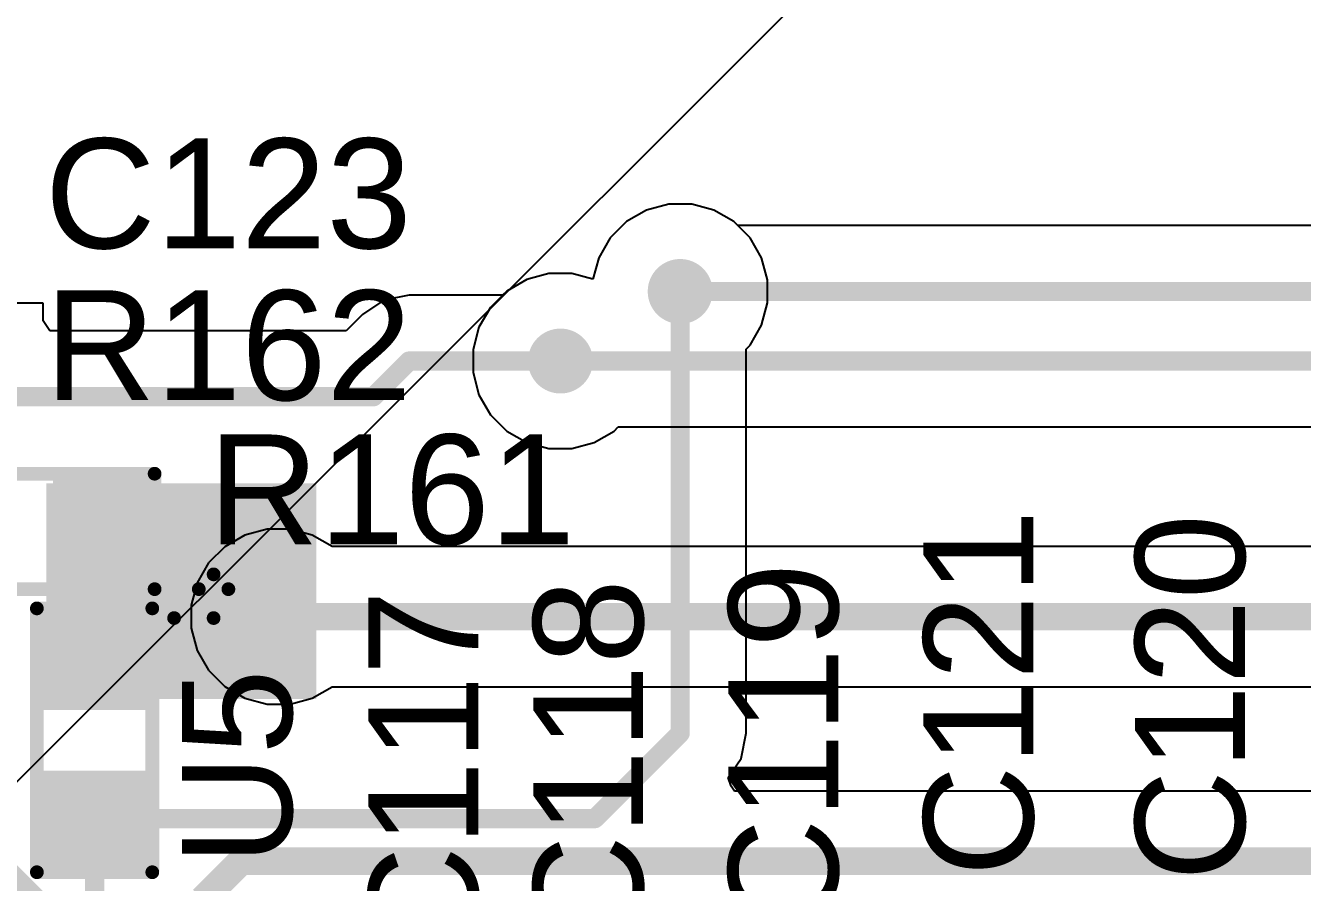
# Model space of a CAD drawing. Header units: millimetres. Extents: x -3 to 5437, y -3 to 5435.
# Drawn here: x 59.19 to 70.99, y 61.17 to 69.09 of the extents above; entities that cross this region are included whole.
import ezdxf

# ---------------------------------------------------------------- set-up
doc = ezdxf.new("R2010")
doc.units = ezdxf.units.MM
for name, color, linetype in [('BottomLayer', 5, 'Continuous'), ('BottomSolder', 6, 'Continuous'), ('TopLayer', 1, 'Continuous'), ('TopOverlay', 2, 'Continuous'), ('TopPaste', 8, 'Continuous'), ('TopSolder', 216, 'Continuous'), ('ViaHoleLayer', 16, 'Continuous')]:
    doc.layers.add(name, color=color, linetype=linetype)
doc.styles.add('Arial', font='', dxfattribs={"height": 0.2})
doc.styles.get('Arial').set_extended_font_data('Arial')

# ---------------------------------------------------------------- blocks, each defined once
blk = doc.blocks.new('R___0603_19')
at = {"layer": 'TopLayer'}
for points in [[(-0.3809999999999999, 0.4445), (-0.3810000000000001, -0.4445), (-1.143, -0.4445), (-1.143, 0.4445)], [(1.143, 0.4445), (1.143, -0.4445), (0.3809999999999999, -0.4445), (0.3810000000000001, 0.4445)]]:
    blk.add_hatch(color=1, dxfattribs=at).paths.add_polyline_path(points)
at = {"layer": 'TopPaste'}
for points in [[(-0.3809999999999999, 0.4445), (-0.3810000000000001, -0.4445), (-1.143, -0.4445), (-1.143, 0.4445)], [(1.143, 0.4445), (1.143, -0.4445), (0.3809999999999999, -0.4445), (0.3810000000000001, 0.4445)]]:
    blk.add_hatch(color=8, dxfattribs=at).paths.add_polyline_path(points)
at = {"layer": 'TopSolder'}
for points in [[(-0.2793999999999999, 0.5460999999999999), (-0.2794, -0.5461), (-1.2446, -0.5460999999999999), (-1.2446, 0.5461)], [(1.2446, 0.5460999999999999), (1.2446, -0.5461), (0.2793999999999999, -0.5460999999999999), (0.2794, 0.5461)]]:
    blk.add_hatch(color=216, dxfattribs=at).paths.add_polyline_path(points)
at = {"layer": 'TopOverlay', "const_width": 0.127}
for points in [[(-1.2192, -0.5334), (-1.2192, 0.5334)], [(-1.2192, 0.5334), (1.2192, 0.5334)], [(1.2192, -0.5334), (1.2192, 0.5334)], [(-1.2192, -0.5334), (1.2192, -0.5334)]]:
    blk.add_lwpolyline(points, dxfattribs=at)
at = {"layer": 'TopOverlay', "const_width": 0.0635}
for points in [[(-1.25095, 0.5334, 1), (-1.18745, 0.5334, 1)], [(-1.25095, 0.5334, 1), (-1.18745, 0.5334, 1)], [(1.18745, 0.5334, 1), (1.25095, 0.5334, 1)], [(1.18745, 0.5334, 1), (1.25095, 0.5334, 1)], [(-1.25095, -0.5334, 1), (-1.18745, -0.5334, 1)], [(-1.25095, -0.5334, 1), (-1.18745, -0.5334, 1)], [(1.18745, -0.5334, 1), (1.25095, -0.5334, 1)], [(1.18745, -0.5334, 1), (1.25095, -0.5334, 1)]]:
    blk.add_lwpolyline(points, format="xyb", close=True, dxfattribs=at)
blk = doc.blocks.new('R___0603_20')
at = {"layer": 'TopLayer'}
for points in [[(-0.3809999999999999, 0.4445), (-0.3809999999999999, -0.4445), (-1.143, -0.4445), (-1.143, 0.4445)], [(1.143, 0.4445), (1.143, -0.4445), (0.3809999999999999, -0.4445), (0.3809999999999999, 0.4445)]]:
    blk.add_hatch(color=1, dxfattribs=at).paths.add_polyline_path(points)
at = {"layer": 'TopPaste'}
for points in [[(-0.3809999999999999, 0.4445), (-0.3809999999999999, -0.4445), (-1.143, -0.4445), (-1.143, 0.4445)], [(1.143, 0.4445), (1.143, -0.4445), (0.3809999999999999, -0.4445), (0.3809999999999999, 0.4445)]]:
    blk.add_hatch(color=8, dxfattribs=at).paths.add_polyline_path(points)
at = {"layer": 'TopSolder'}
for points in [[(-0.2794, 0.5460999999999999), (-0.2794, -0.5460999999999999), (-1.2446, -0.5460999999999999), (-1.2446, 0.5460999999999999)], [(1.2446, 0.5460999999999999), (1.2446, -0.5460999999999999), (0.2794, -0.5460999999999999), (0.2794, 0.5460999999999999)]]:
    blk.add_hatch(color=216, dxfattribs=at).paths.add_polyline_path(points)
at = {"layer": 'TopOverlay', "const_width": 0.127}
for points in [[(-1.2192, 0.5334), (-1.2192, -0.5334)], [(-1.2192, 0.5334), (1.2192, 0.5334)], [(1.2192, 0.5334), (1.2192, -0.5334)], [(-1.2192, -0.5334), (1.2192, -0.5334)]]:
    blk.add_lwpolyline(points, dxfattribs=at)
at = {"layer": 'TopOverlay', "const_width": 0.0635}
for points in [[(-1.25095, 0.5334, 1), (-1.18745, 0.5334, 1)], [(-1.25095, 0.5334, 1), (-1.18745, 0.5334, 1)], [(1.18745, 0.5334, 1), (1.25095, 0.5334, 1)], [(1.18745, 0.5334, 1), (1.25095, 0.5334, 1)], [(-1.25095, -0.5334, 1), (-1.18745, -0.5334, 1)], [(-1.25095, -0.5334, 1), (-1.18745, -0.5334, 1)], [(1.18745, -0.5334, 1), (1.25095, -0.5334, 1)], [(1.18745, -0.5334, 1), (1.25095, -0.5334, 1)]]:
    blk.add_lwpolyline(points, format="xyb", close=True, dxfattribs=at)
blk = doc.blocks.new('SCCU25B256SRB_31')
at = {"layer": 'TopOverlay', "const_width": 0.127}
blk.add_lwpolyline([(7.999999239999999, 0, 1), (-7.999999239999999, 0, 1)], format="xyb", close=True, dxfattribs=at)

msp = doc.modelspace()

# ---------------------------------------------------------------- hatches: boundary and pattern name
at = {"layer": 'BottomLayer'}
h = msp.add_hatch(color=5, dxfattribs=at)
edge = h.paths.add_edge_path()
edge.add_arc((65.24158655999999, 66.6320994), 0.2999994, 0, 360)
h = msp.add_hatch(color=5, dxfattribs=at)
edge = h.paths.add_edge_path()
edge.add_arc((64.13499999999999, 65.9892), 0.2999994, 0, 360)
h = msp.add_hatch(color=5, dxfattribs=at)
edge = h.paths.add_edge_path()
edge.add_arc((61.52932321999999, 63.62699746), 0.2999994, 0, 360)
at = {"layer": 'BottomSolder'}
h = msp.add_hatch(color=6, dxfattribs=at)
edge = h.paths.add_edge_path()
edge.add_arc((65.24158655999999, 66.6320994), 0.1499997, 0, 360)
h = msp.add_hatch(color=6, dxfattribs=at)
edge = h.paths.add_edge_path()
edge.add_arc((64.13499999999999, 65.9892), 0.1499997, 0, 360)
h = msp.add_hatch(color=6, dxfattribs=at)
edge = h.paths.add_edge_path()
edge.add_arc((61.52932321999999, 63.62699746), 0.1499997, 0, 360)
at = {"layer": 'TopLayer'}
h = msp.add_hatch(color=1, dxfattribs=at)
edge = h.paths.add_edge_path()
edge.add_arc((65.24158655999999, 66.6320994), 0.2999994, 0, 360)
h = msp.add_hatch(color=1, dxfattribs=at)
edge = h.paths.add_edge_path()
edge.add_arc((64.13499999999999, 65.9892), 0.2999994, 0, 360)
msp.add_hatch(color=1, dxfattribs=at).paths.add_polyline_path([(59.38482407999999, 62.865), (61.8793276, 62.865), (61.8793276, 64.8589), (59.38482407999999, 64.8589)])
h = msp.add_hatch(color=1, dxfattribs=at)
edge = h.paths.add_edge_path()
edge.add_arc((61.52932321999999, 63.62699746), 0.2999994, 0, 360)
at = {"layer": 'TopSolder'}
h = msp.add_hatch(color=216, dxfattribs=at)
edge = h.paths.add_edge_path()
edge.add_arc((65.24158655999999, 66.6320994), 0.1499997, 0, 360)
h = msp.add_hatch(color=216, dxfattribs=at)
edge = h.paths.add_edge_path()
edge.add_arc((64.13499999999999, 65.9892), 0.1499997, 0, 360)
h = msp.add_hatch(color=216, dxfattribs=at)
edge = h.paths.add_edge_path()
edge.add_arc((61.52932321999999, 63.62699746), 0.1499997, 0, 360)
at = {"layer": 'ViaHoleLayer'}
h = msp.add_hatch(color=16, dxfattribs=at)
edge = h.paths.add_edge_path()
edge.add_arc((65.24158655999999, 66.6320994), 0.1499997, 0, 360)
h = msp.add_hatch(color=16, dxfattribs=at)
edge = h.paths.add_edge_path()
edge.add_arc((64.13499999999999, 65.9892), 0.1499997, 0, 360)
h = msp.add_hatch(color=16, dxfattribs=at)
edge = h.paths.add_edge_path()
edge.add_arc((61.52932321999999, 63.62699746), 0.1499997, 0, 360)

# ---------------------------------------------------------------- linework, layer by layer
at = {"layer": 'BottomLayer'}
for p, q in [((65.13521135999999, 67.4400988), (64.92971012, 67.38503414)), ((65.34796175999999, 67.4400988), (65.13521135999999, 67.4400988)), ((65.553463, 67.38503414), (65.34796175999999, 67.4400988)), ((64.7454636, 67.27865894), (64.59502702, 67.12822236)), ((64.92971012, 67.38503414), (64.7454636, 67.27865894)), ((65.73770952, 67.27865894), (65.553463, 67.38503414)), ((65.7756749, 67.24069356), (65.73770952, 67.27865894)), ((94.16505424, 67.24069356), (65.7756749, 67.24069356)), ((64.59502702, 67.12822236), (64.48865182, 66.94397584)), ((64.48865182, 66.94397584), (64.4353931, 66.74521068)), ((63.82312356, 66.74213474), (63.63887703999999, 66.63575954)), ((64.02862479999999, 66.7971994), (63.82312356, 66.74213474)), ((64.2413752, 66.7971994), (64.02862479999999, 66.7971994)), ((64.4353931, 66.74521068), (64.2413752, 66.7971994)), ((63.63887703999999, 66.63575954), (63.48844046, 66.48532295999999)), ((63.48844046, 66.48532295999999), (63.38206526, 66.30107644)), ((63.38206526, 66.30107644), (63.3270006, 66.0955752)), ((63.3270006, 66.0955752), (63.3270006, 65.8828248)), ((63.3270006, 65.8828248), (63.38206526, 65.67732356)), ((63.38206526, 65.67732356), (63.48844046, 65.49307704)), ((63.48844046, 65.49307704), (63.63887703999999, 65.34264046)), ((63.63887703999999, 65.34264046), (63.82312356, 65.23626526)), ((64.44687644, 65.23626526), (64.63112296, 65.34264046)), ((64.63112296, 65.34264046), (64.66908833999999, 65.38060583999999)), ((64.66908833999999, 65.38060583999999), (83.48074998, 65.38060583999999)), ((63.82312356, 65.23626526), (64.02862479999999, 65.1812006)), ((64.02862479999999, 65.1812006), (64.2413752, 65.1812006)), ((64.2413752, 65.1812006), (64.44687644, 65.23626526)), ((61.21744678, 64.3799322), (61.03320026, 64.273557)), ((61.42294802, 64.43499686), (61.21744678, 64.3799322)), ((61.63569841999999, 64.43499686), (61.42294802, 64.43499686)), ((61.84119965999999, 64.3799322), (61.63569841999999, 64.43499686)), ((62.02391964, 64.27443837999999), (61.84119965999999, 64.3799322)), ((61.03320026, 64.273557), (60.88276368, 64.12312042)), ((80.84820508, 64.27443837999999), (62.02391964, 64.27443837999999)), ((60.88276368, 64.12312042), (60.77638847999999, 63.9388739)), ((60.77638847999999, 63.9388739), (60.72132381999999, 63.73337266)), ((60.72132381999999, 63.73337266), (60.72132381999999, 63.52062226)), ((60.72132381999999, 63.52062226), (60.77638847999999, 63.31512101999999)), ((60.77638847999999, 63.31512101999999), (60.88276368, 63.1308745)), ((60.88276368, 63.1308745), (61.03320026, 62.98043792)), ((61.03320026, 62.98043792), (61.21744678, 62.87406272)), ((61.84119965999999, 62.87406272), (62.02391964, 62.97955654)), ((62.02391964, 62.97955654), (80.5800268, 62.97955654)), ((61.21744678, 62.87406272), (61.42294802, 62.81899805999999)), ((61.42294802, 62.81899805999999), (61.63569841999999, 62.81899805999999)), ((61.63569841999999, 62.81899805999999), (61.84119965999999, 62.87406272))]:
    msp.add_line(p, q, dxfattribs=at)
for points, const_width in [([(65.24158655999999, 66.6320994), (94.16506694, 66.6320994)], 0.1778), ([(64.13499999999999, 65.9892), (94.22583644, 65.9892)], 0.1778), ([(61.52932321999999, 63.62699746), (80.84820508, 63.62699746)], 0.254)]:
    msp.add_lwpolyline(points, dxfattribs=dict(at, const_width=const_width))
for points, const_width in [([(65.19713655999999, 66.6320994, 1), (65.28603655999999, 66.6320994, 1)], 0.08889999999999999), ([(64.09055, 65.9892, 1), (64.17944999999999, 65.9892, 1)], 0.08889999999999999), ([(61.46582321999999, 63.62699746, 1), (61.59282322, 63.62699746, 1)], 0.127)]:
    msp.add_lwpolyline(points, format="xyb", close=True, dxfattribs=dict(at, const_width=const_width))
at = {"layer": 'BottomSolder'}
msp.add_line((0.3381324199999999, 3.382035399999999), (5436.900774639999, 5435.16615022), dxfattribs=at)
at = {"layer": 'TopLayer'}
for p, q in [((65.13521135999999, 67.4400988), (64.92971012, 67.38503414)), ((65.34796175999999, 67.4400988), (65.13521135999999, 67.4400988)), ((65.553463, 67.38503414), (65.34796175999999, 67.4400988)), ((64.7454636, 67.27865894), (64.59502702, 67.12822236)), ((64.92971012, 67.38503414), (64.7454636, 67.27865894)), ((65.73770952, 67.27865894), (65.553463, 67.38503414)), ((65.8881461, 67.12822236), (65.73770952, 67.27865894)), ((64.59502702, 67.12822236), (64.48865182, 66.94397584)), ((65.99452129999999, 66.94397584), (65.8881461, 67.12822236)), ((64.48865182, 66.94397584), (64.4353931, 66.74521068)), ((66.04958596, 66.73847459999999), (65.99452129999999, 66.94397584)), ((63.82312356, 66.74213474), (63.63887703999999, 66.63575954)), ((64.02862479999999, 66.7971994), (63.82312356, 66.74213474)), ((64.2413752, 66.7971994), (64.02862479999999, 66.7971994)), ((64.4353931, 66.74521068), (64.2413752, 66.7971994)), ((66.04958596, 66.5257242), (66.04958596, 66.73847459999999)), ((62.7363363, 66.5977967), (62.50343861999999, 66.5514671)), ((62.736349, 66.59779415999999), (62.7363363, 66.5977967)), ((63.60091165999999, 66.59779415999999), (62.736349, 66.59779415999999)), ((63.63887703999999, 66.63575954), (63.60091165999999, 66.59779415999999)), ((59.35542358, 66.5226), (59.02485528, 66.5226)), ((59.35542358, 66.3593669), (59.35542358, 66.5226)), ((62.50343861999999, 66.5514671), (62.30599425999999, 66.41954204)), ((65.99452129999999, 66.32022296), (66.04958596, 66.5257242)), ((59.41674426, 66.26759416), (59.35542358, 66.3593669)), ((62.30598918, 66.41953441999999), (62.15404891999999, 66.26759416)), ((62.30599425999999, 66.41954204), (62.30598918, 66.41953441999999)), ((62.15404891999999, 66.26759416), (59.41674426, 66.26759416)), ((65.8881461, 66.13597644), (65.99452129999999, 66.32022296)), ((65.85018072, 66.09801106), (65.8881461, 66.13597644)), ((65.85018072, 62.54918656), (65.85018072, 66.09801106)), ((65.80385366, 62.31628634), (65.85018072, 62.54918656)), ((65.68662758, 62.14084092), (65.80385366, 62.31628634)), ((65.71165674, 62.06005368), (65.68662758, 62.14084092)), ((65.7428835, 62.01384091999999), (65.71165674, 62.06005368)), ((72.00115901999999, 62.01384091999999), (65.7428835, 62.01384091999999))]:
    msp.add_line(p, q, dxfattribs=at)
for points, const_width in [([(65.24158655999999, 62.54918656), (65.24158655999999, 66.6320994)], 0.1778), ([(62.4061363, 65.65899999999999), (62.7363363, 65.9892)], 0.1778), ([(62.7363363, 65.9892), (64.13499999999999, 65.9892)], 0.1778), ([(58.42832358, 65.65899999999999), (62.4061363, 65.65899999999999)], 0.1778), ([(64.4525, 61.7601), (65.24158655999999, 62.54918656)], 0.1778), ([(59.82932407999999, 61.722), (59.86742408, 61.7601)], 0.1778), ([(59.86742408, 61.7601), (64.4525, 61.7601)], 0.1778), ([(58.59382236, 61.722), (59.32932508, 60.98649728)], 0.1778), ([(59.82932407999999, 60.39139814), (59.82932407999999, 61.70887328)], 0.1778), ([(60.82932462, 61.01220207999999), (61.18352254, 61.36639999999999)], 0.254), ([(61.18352254, 61.36639999999999), (72.49640059999999, 61.36639999999999)], 0.254)]:
    msp.add_lwpolyline(points, dxfattribs=dict(at, const_width=const_width))
for points, const_width in [([(65.19713655999999, 66.6320994, 1), (65.28603655999999, 66.6320994, 1)], 0.08889999999999999), ([(62.69188629999999, 65.9892, 1), (62.7807863, 65.9892, 1)], 0.08889999999999999), ([(62.69188629999999, 65.9892, 1), (62.7807863, 65.9892, 1)], 0.08889999999999999), ([(64.09055, 65.9892, 1), (64.17944999999999, 65.9892, 1)], 0.08889999999999999), ([(62.3616863, 65.65899999999999, 1), (62.4505863, 65.65899999999999, 1)], 0.08889999999999999), ([(62.3616863, 65.65899999999999, 1), (62.4505863, 65.65899999999999, 1)], 0.08889999999999999), ([(65.19713655999999, 62.54918656, 1), (65.28603655999999, 62.54918656, 1)], 0.08889999999999999), ([(65.19713655999999, 62.54918656, 1), (65.28603655999999, 62.54918656, 1)], 0.08889999999999999), ([(59.82297408, 61.7601, 1), (59.91187408, 61.7601, 1)], 0.08889999999999999), ([(59.82297408, 61.7601, 1), (59.91187408, 61.7601, 1)], 0.08889999999999999), ([(64.40805, 61.7601, 1), (64.49695, 61.7601, 1)], 0.08889999999999999), ([(64.40805, 61.7601, 1), (64.49695, 61.7601, 1)], 0.08889999999999999), ([(59.78487407999999, 61.722, 1), (59.87377407999999, 61.722, 1)], 0.08889999999999999), ([(59.78487407999999, 61.70887328, 1), (59.87377407999999, 61.70887328, 1)], 0.08889999999999999), ([(61.12002254, 61.36639999999999, 1), (61.24702254, 61.36639999999999, 1)], 0.127), ([(61.12002254, 61.36639999999999, 1), (61.24702254, 61.36639999999999, 1)], 0.127)]:
    msp.add_lwpolyline(points, format="xyb", close=True, dxfattribs=dict(at, const_width=const_width))
at = {"layer": 'TopOverlay', "const_width": 0.127}
for points in [[(60.79267495999999, 63.881), (60.92932442, 64.01764946)], [(60.92932442, 64.01764946), (61.06597388, 63.881)], [(60.92932442, 63.61387328), (60.92932442, 64.01764946)], [(60.56424259999999, 63.61387328), (60.92932442, 63.61387328)]]:
    msp.add_lwpolyline(points, dxfattribs=at)
at = {"layer": 'TopOverlay', "const_width": 0.0635}
for points in [[(60.89757442, 64.01764946, 1), (60.96107442, 64.01764946, 1)], [(60.89757442, 64.01764946, 1), (60.96107442, 64.01764946, 1)], [(60.89757442, 64.01764946, 1), (60.96107442, 64.01764946, 1)], [(60.76092496, 63.881, 1), (60.82442496, 63.881, 1)], [(61.03422387999999, 63.881, 1), (61.09772387999999, 63.881, 1)], [(60.5324926, 63.61387328, 1), (60.5959926, 63.61387328, 1)], [(60.89757442, 63.61387328, 1), (60.96107442, 63.61387328, 1)], [(60.89757442, 63.61387328, 1), (60.96107442, 63.61387328, 1)]]:
    msp.add_lwpolyline(points, format="xyb", close=True, dxfattribs=at)
at = {"layer": 'TopSolder'}
msp.add_line((0.3381324199999999, 3.38204302), (5436.900774639999, 5435.16615022), dxfattribs=at)

# ---------------------------------------------------------------- block references
at = {"rotation": 90}
for name, p in [('SCCU25B256SRB_31', (51.84139999999999, 73.35760029999999)), ('R___0603_20', (59.82932407999999, 62.48399999999999))]:
    msp.add_blockref(name, p, dxfattribs=at)
msp.add_blockref('R___0603_19', (59.16492357999999, 64.4144))

# ---------------------------------------------------------------- texts
at = {"layer": 'TopOverlay', "style": 'Arial'}
for s, p in [('C123', (59.36869762, 67.0307651)), ('R162', (59.36869762, 65.62776561999999)), ('R161', (60.87803419999999, 64.29469234))]:
    msp.add_text(s, height=1.016, dxfattribs=at).set_placement(p)
for s, p in [('C121', (68.50581421999999, 61.2254554)), ('C120', (70.46161421999999, 61.1831771)), ('C119', (66.70241675999999, 60.73441497999999)), ('C118', (64.89901676, 60.58201498)), ('C117', (63.37501675999999, 60.48041498)), ('U5', (61.65395848, 61.32680902))]:
    msp.add_text(s, height=1.016, rotation=90, dxfattribs=at).set_placement(p)

doc.saveas('drawing.dxf')
